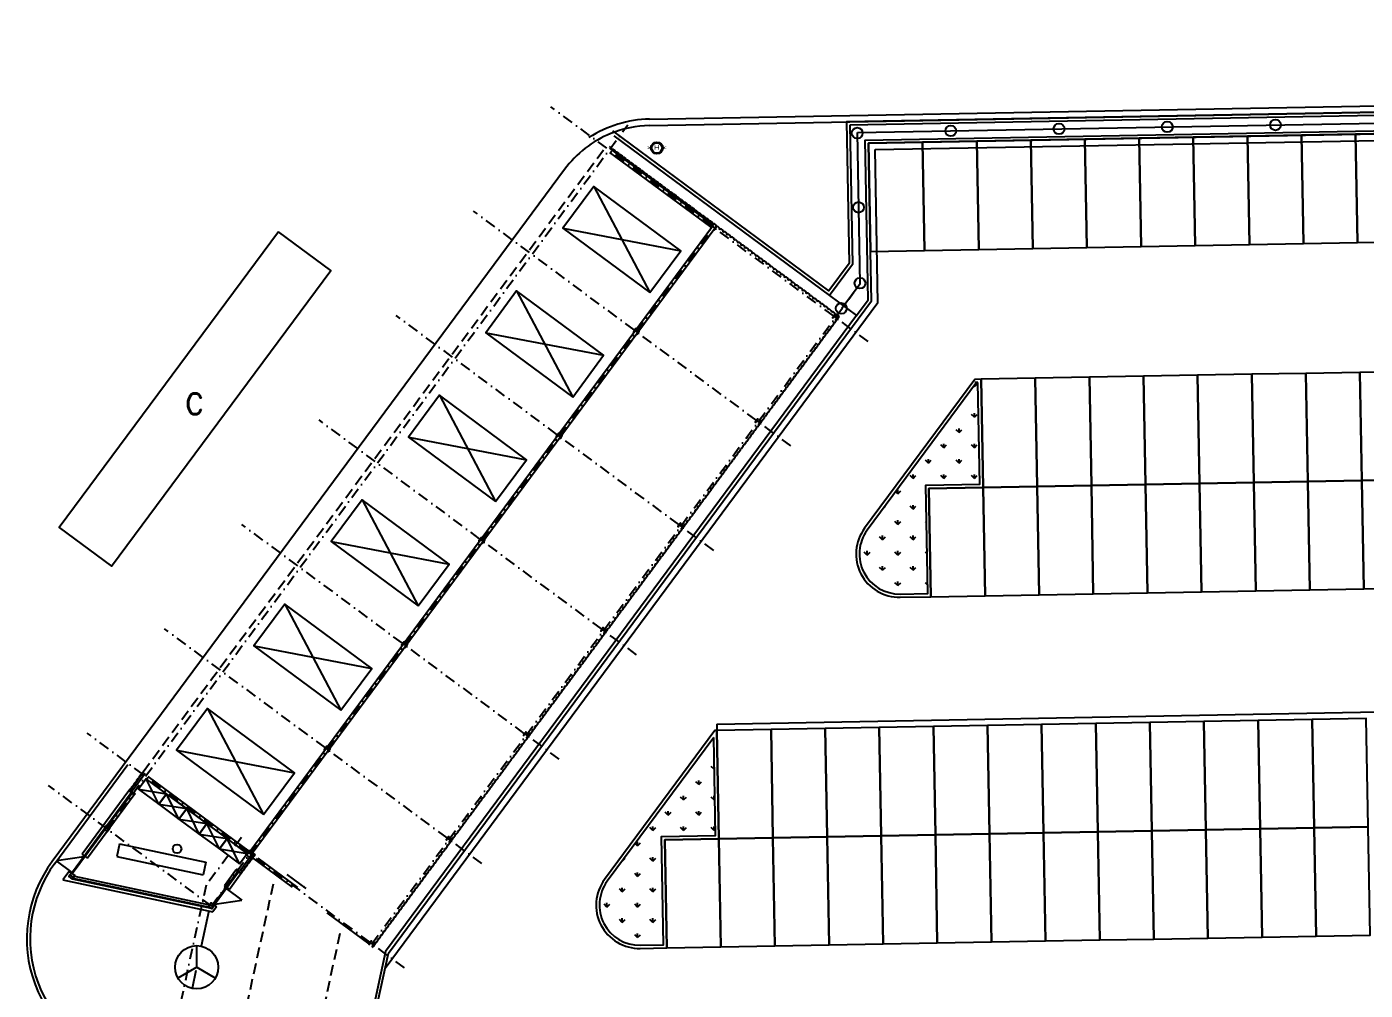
# Model space of a CAD drawing. Header units: millimetres. Extents: x 3476 to 38328, y 1439 to 26921.
# Drawn here: x 17006 to 23188, y 6243 to 10694 of the extents above; entities that cross this region are included whole.
import ezdxf

# ---------------------------------------------------------------- set-up
doc = ezdxf.new("R2010")
doc.units = ezdxf.units.MM
doc.header["$LTSCALE"] = 100
doc.header["$MEASUREMENT"] = 0
doc.linetypes.add('DASHDOT', pattern=[1, 0.5, -0.25, 0, -0.25])
doc.linetypes.add('DASHED', pattern=[0.75, 0.5, -0.25])
for name, color, linetype in [('--W-AFSLUITING', 5, 'CONTINUOUS'), ('--W-AS', 7, 'DASHDOT'), ('--W-BETON-Z', 4, 'CONTINUOUS'), ('--W-BORDUUR', 1, 'CONTINUOUS'), ('--W-FIGUUR-25', 5, 'CONTINUOUS'), ('--W-GOOT', 4, 'CONTINUOUS'), ('--W-GROEN-Z', 1, 'CONTINUOUS'), ('--W-GROEN-ZA', 1, 'CONTINUOUS'), ('--W-HYDRANT', 4, 'CONTINUOUS'), ('--W-MARKERING', 1, 'DASHED'), ('--W-PARKEERVAK', 2, 'CONTINUOUS'), ('--W-PORTIER', 7, 'CONTINUOUS'), ('--WE-GRONDK-BUITENV', 3, 'DASHDOT'), ('parkeervakken log hub', 2, 'CONTINUOUS')]:
    doc.layers.add(name, color=color, linetype=linetype)
doc.styles.add('romand', font='romand.shx')
pattern_1 = [(90, (-82915.385, 48275.82), (-70.71068, 70.71068), [18.75, -122.67136]), (45, (-82915.39, 48275.82), (-70.71068, 70.71068), [18.75, -81.25]), (135, (-82915.39, 48275.82), (-70.71068, -70.71068), [18.75, -81.25])]

msp = doc.modelspace()

# ---------------------------------------------------------------- hatches: boundary and pattern name
at = {"layer": '--W-GROEN-ZA'}
h = msp.add_hatch(dxfattribs=at)
h.set_pattern_fill('GRASS', color=256, scale=100, style=0)
h.set_pattern_definition(pattern_1)
edge = h.paths.add_edge_path()
edge.add_line((21399.46, 9050.15), (21392.64, 9050.02))
edge.add_line((21392.64, 9050.02), (20888.15, 8368.43))
edge.add_arc((21036.85, 8258.37), 185, 143.49223, 271.05)
edge.add_line((21040.24, 8073.4), (21167.28, 8075.73))
edge.add_line((21167.28, 8075.73), (21158.12, 8575.65))
edge.add_line((21158.12, 8575.65), (21408.08, 8580.23))
edge.add_line((21408.08, 8580.23), (21399.46, 9050.15))
h = msp.add_hatch(dxfattribs=at)
h.set_pattern_fill('GRASS', color=256, scale=100, style=0)
h.set_pattern_definition(pattern_1)
edge = h.paths.add_edge_path()
edge.add_line((20179.3, 7410.75), (19687.38, 6746.16))
edge.add_arc((19836.08, 6636.1), 185, 143.49223, 271.05)
edge.add_line((19839.47, 6451.13), (19946.81, 6453.09))
edge.add_line((19946.81, 6453.09), (19937.65, 6953.01))
edge.add_line((19937.65, 6953.01), (20187.61, 6957.59))
edge.add_line((20187.61, 6957.59), (20179.3, 7410.75))

# ---------------------------------------------------------------- linework, layer by layer
at = {"layer": '--W-AFSLUITING'}
for p, q in [((20843.2, 10205.15), (29929.45, 10371.68)), ((20856.01, 9506.64), (20843.2, 10205.15)), ((20856.01, 9506.64), (20771.21, 9392.07)), ((17846.64, 6609.56), (17811.89, 6446.74))]:
    msp.add_line(p, q, dxfattribs=at)
for centre in [(22773.78, 10240.53), (20842.01, 10202.97), (21274.03, 10213.05), (21773.95, 10222.21), (22273.87, 10231.37), (20848.06, 9859.76), (20854.7, 9509.33), (20768.18, 9393)]:
    msp.add_circle(centre, 25, dxfattribs=at)
at = {"layer": '--W-AS'}
for p, q in [((20892.79, 9239.69), (19426.85, 10324.43)), ((17376.54, 6989.97), (19781.91, 10240.64)), ((20535.9, 8757.38), (19069.95, 9842.12)), ((17858.86, 6633.07), (20178.67, 9768.12)), ((18600, 6457.86), (20826.93, 9467.37)), ((20179.01, 8275.06), (18713.06, 9359.8)), ((19822.11, 7792.75), (18356.17, 8877.49)), ((19465.22, 7310.43), (17999.27, 8395.18)), ((19108.33, 6828.12), (17642.38, 7912.86)), ((18751.43, 6345.8), (17285.49, 7430.55)), ((17858.86, 6633.07), (17107.04, 7189.39))]:
    msp.add_line(p, q, dxfattribs=at)
at = {"layer": '--W-BETON-Z'}
msp.add_lwpolyline([(19703.47, 10200.61, 0.1374233), (19490.44, 10035.11), (17123.98, 6837.93, 0.5442471), (17478.64, 5894.7), (18416.99, 5690.46, 0.4142136), (18535.97, 5766.9), (18677, 6414.82), (20907.45, 9428.25), (20903.27, 9656.16), (20894.11, 10156.08), (29642.64, 10316.42), (29651.8, 9816.5), (29728.24, 9817.9), (31151.85, 11741.25, 0.7435213), (31094.54, 11817.98, 0.1580312), (30122.3, 11058.95, -0.2257767), (29011.63, 10404.87), (20792.3, 10254.23), (20804.29, 9599.83), (20710.97, 9473.75), (19712.39, 10212.66)], format="xyb", dxfattribs=at)
for points in [[(21414.19, 9065.42), (21384.98, 9064.89), (20876.09, 8377.36, 0.6221896), (21040.51, 8058.41), (21182.55, 8061.01), (21173.39, 8560.92), (21423.35, 8565.51)], [(19675.33, 6755.08, 0.6221896), (19839.75, 6436.13), (19962.08, 6438.37), (19952.92, 6938.29), (20202.88, 6942.87), (20193.71, 7442.78), (20184.22, 7442.61)]]:
    msp.add_lwpolyline(points, format="xyb", close=True, dxfattribs=at)
at = {"layer": '--W-BORDUUR'}
for p, q in [((19717.66, 10190.1), (20714.12, 9452.79)), ((20838.7, 9360.58), (18663.03, 6421.15)), ((17136.04, 6829), (17473.64, 7285.12)), ((18663.03, 6421.15), (18521.32, 5770.09))]:
    msp.add_line(p, q, dxfattribs=at)
msp.add_arc((17606.25, 6480.97), 585, 143.49223, 257.720687, dxfattribs=at)
at = {"layer": '--W-FIGUUR-25'}
for p, q in [((19625.59, 9955.96), (19884.76, 9465.62)), ((19482.83, 9763.03), (20027.52, 9658.55)), ((19268.7, 9473.65), (19527.87, 8983.31)), ((19125.94, 9280.72), (19670.62, 9176.23)), ((18911.8, 8991.33), (19170.97, 8500.99)), ((18769.05, 8798.41), (19313.73, 8693.92)), ((18554.91, 8509.02), (18814.08, 8018.68)), ((18412.15, 8316.09), (18956.84, 8211.61)), ((18198.02, 8026.7), (18457.19, 7536.37)), ((18055.26, 7833.78), (18599.94, 7729.29)), ((17841.12, 7544.39), (18100.29, 7054.05)), ((17698.36, 7351.46), (18243.05, 7246.98)), ((17522.77, 7171.62), (17651.71, 7150.85)), ((17616.02, 7102.62), (17558.46, 7219.85)), ((17709.27, 7033.62), (17651.71, 7150.85)), ((17616.02, 7102.62), (17744.96, 7081.85)), ((17802.52, 6964.62), (17744.96, 7081.85)), ((17709.27, 7033.62), (17838.2, 7012.85)), ((17895.76, 6895.62), (17838.2, 7012.85)), ((17802.52, 6964.62), (17931.45, 6943.85)), ((17989.01, 6826.62), (17931.45, 6943.85)), ((17435.16, 6919.5), (17422.69, 6860.81)), ((17435.16, 6919.5), (17832.97, 6834.94)), ((17895.76, 6895.62), (18024.7, 6874.85)), ((17422.69, 6860.81), (17820.49, 6776.25)), ((17832.97, 6834.94), (17820.49, 6776.25)), ((18233.44, 6719), (18050.16, 6854.61)), ((18257.88, 6717.86), (18074.6, 6853.48)), ((18587.53, 6456.98), (18394.21, 6600.03)), ((17791.02, 6348.94), (17791.02, 6448.94)), ((17791.02, 6348.94), (17704.42, 6298.94)), ((17787.83, 6334), (17770.15, 6251.14)), ((17791.02, 6348.94), (17877.63, 6298.94))]:
    msp.add_line(p, q, dxfattribs=at)
for points in [[(19884.76, 9465.62), (20027.52, 9658.55), (19625.59, 9955.96), (19482.83, 9763.03)], [(19527.87, 8983.31), (19670.62, 9176.23), (19268.7, 9473.65), (19125.94, 9280.72)], [(19170.97, 8500.99), (19313.73, 8693.92), (18911.8, 8991.33), (18769.05, 8798.41)], [(18814.08, 8018.68), (18956.84, 8211.61), (18554.91, 8509.02), (18412.15, 8316.09)], [(18457.19, 7536.37), (18599.94, 7729.29), (18198.02, 8026.7), (18055.26, 7833.78)], [(18100.29, 7054.05), (18243.05, 7246.98), (17841.12, 7544.39), (17698.36, 7351.46)], [(17616.02, 7102.62), (17651.71, 7150.85), (17558.46, 7219.85), (17522.77, 7171.62)], [(17709.27, 7033.62), (17744.96, 7081.85), (17651.71, 7150.85), (17616.02, 7102.62)], [(17802.52, 6964.62), (17838.2, 7012.85), (17744.96, 7081.85), (17709.27, 7033.62)], [(17895.76, 6895.62), (17931.45, 6943.85), (17838.2, 7012.85), (17802.52, 6964.62)], [(17989.01, 6826.62), (18024.7, 6874.85), (17931.45, 6943.85), (17895.76, 6895.62)]]:
    msp.add_lwpolyline(points, close=True, dxfattribs=at)
for centre, radius in [((17700.17, 6896.56), 20), ((17791.02, 6348.94), 100)]:
    msp.add_circle(centre, radius, dxfattribs=at)
at = {"layer": '--W-GOOT'}
for p, q in [((19882.62, 10267.56), (29011.08, 10434.86)), ((19883.17, 10237.56), (29011.63, 10404.87)), ((20924.66, 10126.63), (29643.19, 10286.42)), ((20937.63, 9418.6), (20924.66, 10126.63)), ((20937.63, 9418.6), (18661.45, 6343.39)), ((20193.17, 7472.78), (24339.95, 7548.78)), ((20193.17, 7472.78), (20193.71, 7442.78))]:
    msp.add_line(p, q, dxfattribs=at)
for radius, end in [(530, 123.093167), (500, 112.193188)]:
    msp.add_arc((19892.33, 9737.65), radius, 91.05, end, dxfattribs=at)
at = {"layer": '--W-GROEN-Z'}
msp.add_line((21399.46, 9050.15), (21385.25, 9049.89), dxfattribs=at)
msp.add_lwpolyline([(20807.57, 10239.51), (20819.38, 9595.01), (20714.1, 9452.77), (20838.7, 9360.58), (20892.36, 9433.07), (20878.84, 10170.8), (29014.23, 10319.9), (29012.95, 10389.93)], close=True, dxfattribs=at)
for points in [[(21399.46, 9050.15), (21392.64, 9050.02), (20888.15, 8368.43, 0.6221896), (21040.24, 8073.4), (21167.28, 8075.73), (21158.12, 8575.65), (21408.08, 8580.23)], [(20179.3, 7410.75), (19687.38, 6746.16, 0.6221896), (19839.47, 6451.13), (19946.81, 6453.09), (19937.65, 6953.01), (20187.61, 6957.59)]]:
    msp.add_lwpolyline(points, format="xyb", close=True, dxfattribs=at)
at = {"layer": '--W-HYDRANT'}
for points, const_width in [([(19872.85, 10138.84), (19879.49, 10138.93), (19879.61, 10129.56), (19872.98, 10129.47)], 1.46), ([(19908.54, 10125.85), (19908.28, 10146.92)], 2.92), ([(19924.45, 10126.04), (19924.19, 10147.12)], 2.92), ([(19960.46, 10139.91), (19953.82, 10139.84), (19953.93, 10130.46), (19960.56, 10130.53)], 1.46), ([(19889.3, 10134.31), (19880.15, 10134.28)], 4.68), ([(19923.94, 10136.5), (19907.81, 10136.3)], 2.92), ([(19944.13, 10134.98), (19953.27, 10135.17)], 4.68)]:
    msp.add_lwpolyline(points, dxfattribs=dict(at, const_width=const_width))
for radius in [27.41, 25.68, 23.79]:
    msp.add_circle((19916.72, 10134.23), radius, dxfattribs=at)
at = {"layer": '--W-MARKERING'}
for p, q in [((17543.25, 7252.25), (19672.72, 10130.06)), ((18144.02, 6733.07), (17832.18, 5304.69)), ((18452.42, 6504.86), (18174.45, 5231.64))]:
    msp.add_line(p, q, dxfattribs=at)
at = {"layer": '--W-PARKEERVAK'}
for points in [[(23152.9, 9697.39), (23402.85, 9701.97), (23393.69, 10201.89), (23143.73, 10197.31)], [(20903.27, 9656.16), (21153.23, 9660.74), (21144.07, 10160.66), (20894.11, 10156.08)], [(21153.23, 9660.74), (21403.19, 9665.32), (21394.03, 10165.24), (21144.07, 10160.66)], [(21403.19, 9665.32), (21653.15, 9669.9), (21643.99, 10169.82), (21394.03, 10165.24)], [(21653.15, 9669.9), (21903.11, 9674.48), (21893.94, 10174.4), (21643.99, 10169.82)], [(21903.11, 9674.48), (22153.06, 9679.07), (22143.9, 10178.98), (21893.94, 10174.4)], [(22153.06, 9679.07), (22403.02, 9683.65), (22393.86, 10183.56), (22143.9, 10178.98)], [(22403.02, 9683.65), (22652.98, 9688.23), (22643.82, 10188.14), (22393.86, 10183.56)], [(22652.98, 9688.23), (22902.94, 9692.81), (22893.78, 10192.72), (22643.82, 10188.14)], [(22902.94, 9692.81), (23152.9, 9697.39), (23143.73, 10197.31), (22893.78, 10192.72)], [(22423.18, 8583.83), (22673.14, 8588.41), (22663.98, 9088.33), (22414.02, 9083.75)], [(22673.14, 8588.41), (22923.1, 8592.99), (22913.93, 9092.91), (22663.98, 9088.33)], [(22923.1, 8592.99), (23173.05, 8597.57), (23163.89, 9097.49), (22913.93, 9092.91)], [(23173.05, 8597.57), (23423.01, 8602.16), (23413.85, 9102.07), (23163.89, 9097.49)], [(21423.35, 8565.51), (21673.31, 8570.09), (21664.14, 9070), (21414.19, 9065.42)], [(21673.31, 8570.09), (21923.26, 8574.67), (21914.1, 9074.58), (21664.14, 9070)], [(21923.26, 8574.67), (22173.22, 8579.25), (22164.06, 9079.17), (21914.1, 9074.58)], [(22173.22, 8579.25), (22423.18, 8583.83), (22414.02, 9083.75), (22164.06, 9079.17)], [(22932.26, 8093.08), (23182.22, 8097.66), (23173.05, 8597.57), (22923.1, 8592.99)], [(23182.22, 8097.66), (23432.17, 8102.24), (23423.01, 8602.16), (23173.05, 8597.57)], [(21182.55, 8061.01), (21432.51, 8065.59), (21423.35, 8565.51), (21173.39, 8560.92)], [(21432.51, 8065.59), (21682.47, 8070.17), (21673.31, 8570.09), (21423.35, 8565.51)], [(21682.47, 8070.17), (21932.43, 8074.75), (21923.26, 8574.67), (21673.31, 8570.09)], [(21932.43, 8074.75), (22182.38, 8079.33), (22173.22, 8579.25), (21923.26, 8574.67)], [(22182.38, 8079.33), (22432.34, 8083.92), (22423.18, 8583.83), (22173.22, 8579.25)], [(22432.34, 8083.92), (22682.3, 8088.5), (22673.14, 8588.41), (22423.18, 8583.83)], [(22682.3, 8088.5), (22932.26, 8093.08), (22923.1, 8592.99), (22673.14, 8588.41)], [(22202.54, 6979.52), (22452.5, 6984.1), (22443.34, 7484.02), (22193.38, 7479.43)], [(22452.5, 6984.1), (22702.46, 6988.68), (22693.3, 7488.6), (22443.34, 7484.02)], [(22702.46, 6988.68), (22952.42, 6993.26), (22943.25, 7493.18), (22693.3, 7488.6)], [(22952.42, 6993.26), (23202.37, 6997.84), (23193.21, 7497.76), (22943.25, 7493.18)], [(20202.88, 6942.87), (20452.84, 6947.45), (20443.67, 7447.37), (20193.71, 7442.78)], [(20452.84, 6947.45), (20702.79, 6952.03), (20693.63, 7451.95), (20443.67, 7447.37)], [(20702.79, 6952.03), (20952.75, 6956.61), (20943.59, 7456.53), (20693.63, 7451.95)], [(20952.75, 6956.61), (21202.71, 6961.19), (21193.55, 7461.11), (20943.59, 7456.53)], [(21202.71, 6961.19), (21452.67, 6965.77), (21443.51, 7465.69), (21193.55, 7461.11)], [(21452.67, 6965.77), (21702.63, 6970.36), (21693.46, 7470.27), (21443.51, 7465.69)], [(21702.63, 6970.36), (21952.58, 6974.94), (21943.42, 7474.85), (21693.46, 7470.27)], [(21952.58, 6974.94), (22202.54, 6979.52), (22193.38, 7479.43), (21943.42, 7474.85)], [(22461.66, 6484.18), (22711.62, 6488.77), (22702.46, 6988.68), (22452.5, 6984.1)], [(22711.62, 6488.77), (22961.58, 6493.35), (22952.42, 6993.26), (22702.46, 6988.68)], [(22961.58, 6493.35), (23211.54, 6497.93), (23202.37, 6997.84), (22952.42, 6993.26)], [(19962.08, 6438.37), (20212.04, 6442.95), (20202.88, 6942.87), (19952.92, 6938.29)], [(20212.04, 6442.95), (20462, 6447.53), (20452.84, 6947.45), (20202.88, 6942.87)], [(20462, 6447.53), (20711.96, 6452.12), (20702.79, 6952.03), (20452.84, 6947.45)], [(20711.96, 6452.12), (20961.91, 6456.7), (20952.75, 6956.61), (20702.79, 6952.03)], [(20961.91, 6456.7), (21211.87, 6461.28), (21202.71, 6961.19), (20952.75, 6956.61)], [(21211.87, 6461.28), (21461.83, 6465.86), (21452.67, 6965.77), (21202.71, 6961.19)], [(21461.83, 6465.86), (21711.79, 6470.44), (21702.63, 6970.36), (21452.67, 6965.77)], [(21711.79, 6470.44), (21961.75, 6475.02), (21952.58, 6974.94), (21702.63, 6970.36)], [(21961.75, 6475.02), (22211.7, 6479.6), (22202.54, 6979.52), (21952.58, 6974.94)], [(22211.7, 6479.6), (22461.66, 6484.18), (22452.5, 6984.1), (22202.54, 6979.52)]]:
    msp.add_lwpolyline(points, close=True, dxfattribs=at)
at = {"layer": '--W-PORTIER'}
for p, q in [((20166.87, 9768.14), (19699.82, 10113.73)), ((20175.19, 9779.39), (19708.15, 10124.99)), ((18031.68, 6878.4), (20173.04, 9772.28)), ((18042.93, 6870.07), (20184.29, 9763.95)), ((20753.9, 9359.26), (20759.85, 9354.86)), ((20757.56, 9351.76), (20759.85, 9354.86)), ((20474.36, 8969.05), (20467.82, 8960.21)), ((20473.24, 8973.42), (20474.36, 8969.05)), ((20425.11, 8902.49), (20418.57, 8893.65)), ((20426.37, 8910.08), (20423.99, 8906.86)), ((20423.99, 8906.86), (20425.11, 8902.49)), ((20430.88, 8910.29), (20426.37, 8910.08)), ((20437.42, 8919.13), (20430.88, 8910.29)), ((20438.68, 8926.72), (20436.3, 8923.5)), ((20436.3, 8923.5), (20437.42, 8919.13)), ((20443.19, 8926.93), (20438.68, 8926.72)), ((20449.73, 8935.77), (20443.19, 8926.93)), ((20451, 8943.36), (20448.62, 8940.14)), ((20448.62, 8940.14), (20449.73, 8935.77)), ((20455.5, 8943.57), (20451, 8943.36)), ((20462.05, 8952.41), (20455.5, 8943.57)), ((20463.31, 8960), (20460.93, 8956.78)), ((20460.93, 8956.78), (20462.05, 8952.41)), ((20467.82, 8960.21), (20463.31, 8960)), ((20377.12, 8843.52), (20374.74, 8840.3)), ((20374.74, 8840.3), (20375.86, 8835.93)), ((20381.63, 8843.73), (20377.12, 8843.52)), ((20388.17, 8852.57), (20381.63, 8843.73)), ((20389.43, 8860.16), (20387.05, 8856.94)), ((20387.05, 8856.94), (20388.17, 8852.57)), ((20393.94, 8860.37), (20389.43, 8860.16)), ((20400.48, 8869.21), (20393.94, 8860.37)), ((20401.74, 8876.8), (20399.37, 8873.58)), ((20399.37, 8873.58), (20400.48, 8869.21)), ((20406.25, 8877.01), (20401.74, 8876.8)), ((20412.8, 8885.85), (20406.25, 8877.01)), ((20414.06, 8893.44), (20411.68, 8890.22)), ((20411.68, 8890.22), (20412.8, 8885.85)), ((20418.57, 8893.65), (20414.06, 8893.44)), ((20338.92, 8786.01), (20332.38, 8777.17)), ((20340.18, 8793.6), (20337.8, 8790.38)), ((20337.8, 8790.38), (20338.92, 8786.01)), ((20344.69, 8793.81), (20340.18, 8793.6)), ((20351.23, 8802.65), (20344.69, 8793.81)), ((20352.49, 8810.24), (20350.11, 8807.02)), ((20350.11, 8807.02), (20351.23, 8802.65)), ((20357, 8810.45), (20352.49, 8810.24)), ((20363.55, 8819.29), (20357, 8810.45)), ((20364.81, 8826.88), (20362.43, 8823.66)), ((20362.43, 8823.66), (20363.55, 8819.29)), ((20369.31, 8827.09), (20364.81, 8826.88)), ((20375.86, 8835.93), (20369.31, 8827.09)), ((20289.67, 8719.45), (20283.13, 8710.61)), ((20290.93, 8727.04), (20288.55, 8723.82)), ((20288.55, 8723.82), (20289.67, 8719.45)), ((20295.44, 8727.25), (20290.93, 8727.04)), ((20301.98, 8736.09), (20295.44, 8727.25)), ((20303.24, 8743.68), (20300.86, 8740.46)), ((20300.86, 8740.46), (20301.98, 8736.09)), ((20307.75, 8743.89), (20303.24, 8743.68)), ((20314.29, 8752.73), (20307.75, 8743.89)), ((20315.55, 8760.32), (20313.18, 8757.1)), ((20313.18, 8757.1), (20314.29, 8752.73)), ((20320.06, 8760.53), (20315.55, 8760.32)), ((20326.61, 8769.37), (20320.06, 8760.53)), ((20327.87, 8776.96), (20325.49, 8773.74)), ((20325.49, 8773.74), (20326.61, 8769.37)), ((20332.38, 8777.17), (20327.87, 8776.96)), ((20266.3, 8693.76), (20263.92, 8690.54)), ((20270.81, 8693.97), (20266.3, 8693.76)), ((20277.36, 8702.81), (20270.81, 8693.97)), ((20278.62, 8710.4), (20276.24, 8707.18)), ((20276.24, 8707.18), (20277.36, 8702.81)), ((20283.13, 8710.61), (20278.62, 8710.4)), ((17546.07, 7250.17), (17480.64, 7161.74)), ((17553.3, 7244.81), (17487.87, 7156.39)), ((18025.5, 6874.26), (17558.46, 7219.85)), ((18033.83, 6885.51), (17566.79, 7231.1)), ((17477.82, 7163.83), (17261.64, 6871.68)), ((17489.08, 7155.5), (17376.06, 7002.77)), ((17492.29, 7153.12), (17379.28, 7000.39)), ((17502.34, 7145.68), (17389.32, 6992.95)), ((17477.82, 7163.83), (17487.87, 7156.39)), ((17364.16, 6986.69), (17213.41, 6782.96)), ((17362.96, 6987.58), (17378.23, 6976.28)), ((17374.85, 7003.66), (17390.13, 6992.36)), ((17367.38, 6984.31), (17216.63, 6780.58)), ((17377.43, 6976.87), (17286.16, 6853.53)), ((17272.9, 6863.35), (17261.64, 6871.68)), ((17985.46, 6788.2), (18050.89, 6876.62)), ((17992.69, 6782.84), (18058.12, 6871.27)), ((18046.07, 6849.09), (18016.32, 6871.1)), ((18025.5, 6874.26), (18033.83, 6885.51)), ((18031.68, 6878.4), (18042.93, 6870.07)), ((18050.89, 6876.62), (18060.94, 6869.18)), ((17269.92, 6859.33), (17144.04, 6840.52)), ((17216.39, 6786.98), (17144.04, 6840.52)), ((17276.11, 6860.97), (17286.16, 6853.53)), ((17202.16, 6791.29), (17173.55, 6752.63)), ((17173.55, 6752.63), (17865.81, 6605.49)), ((17200.31, 6767.78), (17215.59, 6756.48)), ((17212.21, 6783.85), (17202.16, 6791.29)), ((17212.21, 6783.85), (17227.48, 6772.55)), ((17216.57, 6757.8), (17857.64, 6621.54)), ((17219.18, 6761.33), (17849.88, 6627.27)), ((17226.04, 6770.61), (17850.58, 6637.86)), ((17981.04, 6791.47), (17868.02, 6638.73)), ((17984.25, 6789.09), (17871.24, 6636.35)), ((17972.6, 6797.71), (17919.06, 6725.37)), ((17995.51, 6780.76), (17941.97, 6708.41)), ((17985.46, 6788.2), (17995.51, 6780.76)), ((18296.06, 6713.4), (18209.17, 6777.69)), ((17927.5, 6719.12), (17919.06, 6725.37)), ((17927.74, 6712.72), (18000.09, 6659.19)), ((17931.92, 6715.85), (17930.72, 6716.74)), ((17931.92, 6715.85), (17941.97, 6708.41)), ((17860.55, 6619.39), (17845.27, 6630.69)), ((17857.17, 6646.76), (17872.44, 6635.46)), ((17882.49, 6628.03), (17865.81, 6605.49)), ((17872.44, 6635.46), (17882.49, 6628.03)), ((17874.21, 6640.37), (18000.09, 6659.19)), ((18601.69, 6444.17), (18604.51, 6442.08)), ((18608.58, 6447.59), (18604.51, 6442.08))]:
    msp.add_line(p, q, dxfattribs=at)
for points in [[(19696.75, 10141.51), (19705.59, 10134.97), (19705.8, 10130.46), (19709.01, 10128.08), (19713.38, 10129.2), (19722.23, 10122.66), (19722.44, 10118.15), (19725.65, 10115.77), (19730.02, 10116.89), (19738.87, 10110.34), (19739.08, 10105.84), (19742.29, 10103.46), (19746.66, 10104.57), (19755.51, 10098.03), (19755.72, 10093.52), (19758.93, 10091.14), (19763.3, 10092.26), (19772.15, 10085.72), (19772.36, 10081.21), (19775.57, 10078.83), (19779.94, 10079.95), (19788.79, 10073.41), (19789, 10068.9), (19792.21, 10066.52), (19796.58, 10067.64), (19805.43, 10061.09), (19805.64, 10056.58), (19808.85, 10054.2), (19813.22, 10055.32), (19822.07, 10048.78), (19822.28, 10044.27), (19825.49, 10041.89), (19829.86, 10043.01), (19838.71, 10036.47), (19838.92, 10031.96), (19842.13, 10029.58), (19846.5, 10030.7), (19855.35, 10024.15), (19855.56, 10019.65), (19858.77, 10017.27), (19863.14, 10018.38), (19871.99, 10011.84), (19872.2, 10007.33), (19875.41, 10004.95), (19879.78, 10006.07), (19888.63, 9999.53), (19888.83, 9995.02), (19892.05, 9992.64), (19896.42, 9993.76), (19905.27, 9987.22), (19905.47, 9982.71), (19908.69, 9980.33), (19913.06, 9981.45), (19921.91, 9974.9), (19922.11, 9970.39), (19925.33, 9968.01), (19929.7, 9969.13), (19938.55, 9962.59), (19938.75, 9958.08), (19941.97, 9955.7), (19946.34, 9956.82), (19955.19, 9950.28), (19955.39, 9945.77), (19958.61, 9943.39), (19962.98, 9944.51), (19971.82, 9937.96), (19972.03, 9933.46), (19975.25, 9931.08), (19979.62, 9932.19), (19988.46, 9925.65), (19988.67, 9921.14), (19991.89, 9918.76), (19996.26, 9919.88), (20005.1, 9913.34), (20005.31, 9908.83), (20008.53, 9906.45), (20012.9, 9907.57), (20021.74, 9901.03), (20021.95, 9896.52), (20025.17, 9894.14), (20029.54, 9895.26), (20038.38, 9888.71), (20038.59, 9884.2), (20041.81, 9881.83), (20046.18, 9882.94), (20055.02, 9876.4), (20055.23, 9871.89), (20058.45, 9869.51), (20062.82, 9870.63), (20071.66, 9864.09), (20071.87, 9859.58), (20075.09, 9857.2), (20079.46, 9858.32), (20088.3, 9851.77), (20088.51, 9847.27), (20091.73, 9844.89), (20096.1, 9846), (20104.94, 9839.46), (20105.15, 9834.95), (20108.37, 9832.57), (20112.74, 9833.69), (20121.58, 9827.15), (20121.79, 9822.64), (20125.01, 9820.26), (20129.38, 9821.38), (20138.22, 9814.84), (20138.43, 9810.33), (20141.65, 9807.95), (20146.02, 9809.07), (20154.86, 9802.52), (20155.07, 9798.01), (20158.29, 9795.64), (20162.66, 9796.75), (20171.5, 9790.21), (20171.71, 9785.7), (20174.93, 9783.32), (20179.3, 9784.44), (20188.14, 9777.9), (20188.35, 9773.39), (20191.57, 9771.01), (20195.94, 9772.13), (20204.78, 9765.58), (20204.99, 9761.08), (20208.21, 9758.7), (20212.58, 9759.82), (20221.42, 9753.27), (20221.63, 9748.76), (20224.85, 9746.38), (20229.22, 9747.5), (20238.06, 9740.96), (20238.27, 9736.45), (20241.49, 9734.07), (20245.86, 9735.19), (20254.7, 9728.65), (20254.91, 9724.14), (20258.13, 9721.76), (20262.5, 9722.88), (20271.34, 9716.33), (20271.55, 9711.82), (20274.77, 9709.45), (20279.14, 9710.56), (20287.98, 9704.02), (20288.19, 9699.51), (20291.41, 9697.13), (20295.78, 9698.25), (20304.62, 9691.71), (20304.83, 9687.2), (20308.05, 9684.82), (20312.42, 9685.94), (20321.26, 9679.39), (20321.47, 9674.89), (20324.69, 9672.51), (20329.06, 9673.63), (20337.9, 9667.08), (20338.11, 9662.57), (20341.33, 9660.19), (20345.7, 9661.31), (20354.54, 9654.77), (20354.75, 9650.26), (20357.97, 9647.88), (20362.34, 9649), (20371.18, 9642.46), (20371.39, 9637.95), (20374.61, 9635.57), (20378.98, 9636.69), (20387.82, 9630.14), (20388.03, 9625.63), (20391.25, 9623.26), (20395.62, 9624.37), (20404.46, 9617.83), (20404.67, 9613.32), (20407.89, 9610.94), (20412.26, 9612.06), (20421.1, 9605.52), (20421.31, 9601.01), (20424.53, 9598.63), (20428.9, 9599.75), (20437.74, 9593.21), (20437.95, 9588.7), (20441.16, 9586.32), (20445.54, 9587.44), (20454.38, 9580.89), (20454.59, 9576.38), (20457.8, 9574), (20462.18, 9575.12), (20471.02, 9568.58), (20471.23, 9564.07), (20474.44, 9561.69), (20478.82, 9562.81), (20487.66, 9556.27), (20487.87, 9551.76), (20491.08, 9549.38), (20495.46, 9550.5), (20504.3, 9543.95), (20504.51, 9539.45), (20507.72, 9537.07), (20512.1, 9538.18), (20520.94, 9531.64), (20521.15, 9527.13), (20524.36, 9524.75), (20528.74, 9525.87), (20537.58, 9519.33), (20537.79, 9514.82), (20541, 9512.44), (20545.38, 9513.56), (20554.22, 9507.02), (20554.43, 9502.51), (20557.64, 9500.13), (20562.02, 9501.25), (20570.86, 9494.7), (20571.07, 9490.19), (20574.28, 9487.81), (20578.66, 9488.93), (20587.5, 9482.39), (20587.71, 9477.88), (20590.92, 9475.5), (20595.3, 9476.62), (20604.14, 9470.08), (20604.35, 9465.57), (20607.56, 9463.19), (20611.94, 9464.31), (20620.78, 9457.76), (20620.99, 9453.26), (20624.2, 9450.88), (20628.58, 9451.99), (20637.42, 9445.45), (20637.63, 9440.94), (20640.84, 9438.56), (20645.22, 9439.68), (20654.06, 9433.14), (20654.27, 9428.63), (20657.48, 9426.25), (20661.86, 9427.37), (20670.7, 9420.83), (20670.91, 9416.32), (20674.12, 9413.94), (20678.5, 9415.06), (20687.34, 9408.51), (20687.55, 9404), (20690.76, 9401.62), (20695.14, 9402.74), (20703.98, 9396.2), (20704.19, 9391.69), (20707.4, 9389.31), (20711.78, 9390.43), (20720.62, 9383.89), (20720.83, 9379.38), (20724.04, 9377), (20728.42, 9378.12), (20737.26, 9371.57), (20737.47, 9367.07), (20740.68, 9364.69), (20745.05, 9365.8), (20753.9, 9359.26), (20754.11, 9354.75), (20754.95, 9354.13)], [(20757.42, 9352.3), (20757.56, 9351.76), (20751.01, 9342.92), (20746.5, 9342.71), (20744.12, 9339.5), (20745.24, 9335.12), (20738.7, 9326.28), (20734.19, 9326.07), (20731.81, 9322.86), (20732.93, 9318.49), (20726.39, 9309.64), (20721.88, 9309.43), (20719.5, 9306.22), (20720.62, 9301.85), (20714.07, 9293), (20709.57, 9292.79), (20707.19, 9289.58), (20708.3, 9285.21), (20701.76, 9276.36), (20697.25, 9276.15), (20694.87, 9272.94), (20695.99, 9268.57), (20689.45, 9259.72), (20684.94, 9259.51), (20682.56, 9256.3), (20683.68, 9251.93), (20677.14, 9243.08), (20672.63, 9242.87), (20670.25, 9239.66), (20671.37, 9235.29), (20664.82, 9226.44), (20660.31, 9226.23), (20657.93, 9223.02), (20659.05, 9218.65), (20652.51, 9209.8), (20648, 9209.59), (20645.62, 9206.38), (20646.74, 9202.01), (20640.2, 9193.16), (20635.69, 9192.95), (20633.31, 9189.74), (20634.43, 9185.37), (20627.88, 9176.52), (20623.38, 9176.31), (20621, 9173.1), (20622.11, 9168.73), (20615.57, 9159.88), (20611.06, 9159.68), (20608.68, 9156.46), (20609.8, 9152.09), (20603.26, 9143.24), (20598.75, 9143.04), (20596.37, 9139.82), (20597.49, 9135.45), (20590.95, 9126.6), (20586.44, 9126.4), (20584.06, 9123.18), (20585.18, 9118.81), (20578.63, 9109.96), (20574.12, 9109.76), (20571.75, 9106.54), (20572.86, 9102.17), (20566.32, 9093.32), (20561.81, 9093.12), (20559.43, 9089.9), (20560.55, 9085.53), (20554.01, 9076.69), (20549.5, 9076.48), (20547.12, 9073.26), (20548.24, 9068.89), (20541.69, 9060.05), (20537.19, 9059.84), (20534.81, 9056.62), (20535.92, 9052.25), (20529.38, 9043.41), (20524.87, 9043.2), (20522.49, 9039.98), (20523.61, 9035.61), (20517.07, 9026.77), (20512.56, 9026.56), (20510.18, 9023.34), (20511.3, 9018.97), (20504.76, 9010.13), (20500.25, 9009.92), (20497.87, 9006.7), (20498.99, 9002.33), (20492.44, 8993.49), (20487.93, 8993.28), (20485.56, 8990.06), (20486.67, 8985.69), (20480.13, 8976.85), (20475.62, 8976.64), (20473.24, 8973.42)], [(20263.92, 8690.54), (20265.04, 8686.17), (20258.5, 8677.33), (20253.99, 8677.12), (20251.61, 8673.9), (20252.73, 8669.53), (20246.19, 8660.69), (20241.68, 8660.48), (20239.3, 8657.26), (20240.42, 8652.89), (20233.87, 8644.05), (20229.37, 8643.84), (20226.99, 8640.62), (20228.1, 8636.25), (20221.56, 8627.41), (20217.05, 8627.2), (20214.67, 8623.98), (20215.79, 8619.61), (20209.25, 8610.77), (20204.74, 8610.56), (20202.36, 8607.35), (20203.48, 8602.97), (20196.94, 8594.13), (20192.43, 8593.92), (20190.05, 8590.71), (20191.17, 8586.33), (20184.62, 8577.49), (20180.11, 8577.28), (20177.73, 8574.07), (20178.85, 8569.69), (20172.31, 8560.85), (20167.8, 8560.64), (20165.42, 8557.43), (20166.54, 8553.05), (20160, 8544.21), (20155.49, 8544), (20153.11, 8540.79), (20154.23, 8536.41), (20147.68, 8527.57), (20143.18, 8527.36), (20140.8, 8524.15), (20141.91, 8519.77), (20135.37, 8510.93), (20130.86, 8510.72), (20128.48, 8507.51), (20129.6, 8503.13), (20123.06, 8494.29), (20118.55, 8494.08), (20116.17, 8490.87), (20117.29, 8486.49), (20110.75, 8477.65), (20106.24, 8477.44), (20103.86, 8474.23), (20104.98, 8469.85), (20098.43, 8461.01), (20093.92, 8460.8), (20091.54, 8457.59), (20092.66, 8453.21), (20086.12, 8444.37), (20081.61, 8444.16), (20079.23, 8440.95), (20080.35, 8436.57), (20073.81, 8427.73), (20069.3, 8427.52), (20066.92, 8424.31), (20068.04, 8419.93), (20061.49, 8411.09), (20056.99, 8410.88), (20054.61, 8407.67), (20055.72, 8403.29), (20049.18, 8394.45), (20044.67, 8394.24), (20042.29, 8391.03), (20043.41, 8386.65), (20036.87, 8377.81), (20032.36, 8377.6), (20029.98, 8374.39), (20031.1, 8370.01), (20024.56, 8361.17), (20020.05, 8360.96), (20017.67, 8357.75), (20018.79, 8353.37), (20012.24, 8344.53), (20007.73, 8344.32), (20005.35, 8341.11), (20006.47, 8336.73), (19999.93, 8327.89), (19995.42, 8327.68), (19993.04, 8324.47), (19994.16, 8320.09), (19987.62, 8311.25), (19983.11, 8311.04), (19980.73, 8307.83), (19981.85, 8303.46), (19975.3, 8294.61), (19970.8, 8294.4), (19968.42, 8291.19), (19969.53, 8286.82), (19962.99, 8277.97), (19958.48, 8277.76), (19956.1, 8274.55), (19957.22, 8270.18), (19950.68, 8261.33), (19946.17, 8261.12), (19943.79, 8257.91), (19944.91, 8253.54), (19938.37, 8244.69), (19933.86, 8244.48), (19931.48, 8241.27), (19932.6, 8236.9), (19926.05, 8228.05), (19921.54, 8227.84), (19919.16, 8224.63), (19920.28, 8220.26), (19913.74, 8211.41), (19909.23, 8211.2), (19906.85, 8207.99), (19907.97, 8203.62), (19901.43, 8194.77), (19896.92, 8194.56), (19894.54, 8191.35), (19895.66, 8186.98), (19889.11, 8178.13), (19884.61, 8177.92), (19882.23, 8174.71), (19883.34, 8170.34), (19876.8, 8161.49), (19872.29, 8161.28), (19869.91, 8158.07), (19871.03, 8153.7), (19864.49, 8144.85), (19859.98, 8144.65), (19857.6, 8141.43), (19858.72, 8137.06), (19852.18, 8128.21), (19847.67, 8128.01), (19845.29, 8124.79), (19846.41, 8120.42), (19839.86, 8111.57), (19835.35, 8111.37), (19832.98, 8108.15), (19834.09, 8103.78), (19827.55, 8094.93), (19823.04, 8094.73), (19820.66, 8091.51), (19821.78, 8087.14), (19815.24, 8078.29), (19810.73, 8078.09), (19808.35, 8074.87), (19809.47, 8070.5), (19802.92, 8061.65), (19798.42, 8061.45), (19796.04, 8058.23), (19797.15, 8053.86), (19790.61, 8045.02), (19786.1, 8044.81), (19783.72, 8041.59), (19784.84, 8037.22), (19778.3, 8028.38), (19773.79, 8028.17), (19771.41, 8024.95), (19772.53, 8020.58), (19765.99, 8011.74), (19761.48, 8011.53), (19759.1, 8008.31), (19760.22, 8003.94), (19753.67, 7995.1), (19749.16, 7994.89), (19746.79, 7991.67), (19747.9, 7987.3), (19741.36, 7978.46), (19736.85, 7978.25), (19734.47, 7975.03), (19735.59, 7970.66), (19729.05, 7961.82), (19724.54, 7961.61), (19722.16, 7958.39), (19723.28, 7954.02), (19716.73, 7945.18), (19712.23, 7944.97), (19709.85, 7941.75), (19710.97, 7937.38), (19704.42, 7928.54), (19699.91, 7928.33), (19697.53, 7925.11), (19698.65, 7920.74), (19692.11, 7911.9), (19687.6, 7911.69), (19685.22, 7908.47), (19686.34, 7904.1), (19679.8, 7895.26), (19675.29, 7895.05), (19672.91, 7891.83), (19674.03, 7887.46), (19667.48, 7878.62), (19662.97, 7878.41), (19660.6, 7875.19), (19661.71, 7870.82), (19655.17, 7861.98), (19650.66, 7861.77), (19648.28, 7858.55), (19649.4, 7854.18), (19642.86, 7845.34), (19638.35, 7845.13), (19635.97, 7841.91), (19637.09, 7837.54), (19630.55, 7828.7), (19626.04, 7828.49), (19623.66, 7825.27), (19624.78, 7820.9), (19618.23, 7812.06), (19613.72, 7811.85), (19611.34, 7808.63), (19612.46, 7804.26), (19605.92, 7795.42), (19601.41, 7795.21), (19599.03, 7791.99), (19600.15, 7787.62), (19593.61, 7778.78), (19589.1, 7778.57), (19586.72, 7775.35), (19587.84, 7770.98), (19581.29, 7762.14), (19576.78, 7761.93), (19574.41, 7758.71), (19575.52, 7754.34), (19568.98, 7745.5), (19564.47, 7745.29), (19562.09, 7742.07), (19563.21, 7737.7), (19556.67, 7728.86), (19552.16, 7728.65), (19549.78, 7725.43), (19550.9, 7721.06), (19544.36, 7712.22), (19539.85, 7712.01), (19537.47, 7708.79), (19538.59, 7704.42), (19532.04, 7695.58), (19527.53, 7695.37), (19525.15, 7692.15), (19526.27, 7687.78), (19519.73, 7678.94), (19515.22, 7678.73), (19512.84, 7675.51), (19513.96, 7671.14), (19507.42, 7662.3), (19502.91, 7662.09), (19500.53, 7658.87), (19501.65, 7654.5), (19495.1, 7645.66), (19490.6, 7645.45), (19488.22, 7642.23), (19489.33, 7637.86), (19482.79, 7629.02), (19478.28, 7628.81), (19475.9, 7625.59), (19477.02, 7621.22), (19470.48, 7612.38), (19465.97, 7612.17), (19463.59, 7608.95), (19464.71, 7604.58), (19458.17, 7595.74), (19453.66, 7595.53), (19451.28, 7592.31), (19452.4, 7587.94), (19445.85, 7579.1), (19441.34, 7578.89), (19438.96, 7575.68), (19440.08, 7571.3), (19433.54, 7562.46), (19429.03, 7562.25), (19426.65, 7559.04), (19427.77, 7554.66), (19421.23, 7545.82), (19416.72, 7545.61), (19414.34, 7542.4), (19415.46, 7538.02), (19408.91, 7529.18), (19404.41, 7528.97), (19402.03, 7525.76), (19403.14, 7521.38), (19396.6, 7512.54), (19392.09, 7512.33), (19389.71, 7509.12), (19390.83, 7504.74), (19384.29, 7495.9), (19379.78, 7495.69), (19377.4, 7492.48), (19378.52, 7488.1), (19371.98, 7479.26), (19367.47, 7479.05), (19365.09, 7475.84), (19366.21, 7471.46), (19359.66, 7462.62), (19355.15, 7462.41), (19352.77, 7459.2), (19353.89, 7454.82), (19347.35, 7445.98), (19342.84, 7445.77), (19340.46, 7442.56), (19341.58, 7438.18), (19335.04, 7429.34), (19330.53, 7429.13), (19328.15, 7425.92), (19329.27, 7421.54), (19322.72, 7412.7), (19318.22, 7412.49), (19315.84, 7409.28), (19316.95, 7404.9), (19310.41, 7396.06), (19305.9, 7395.85), (19303.52, 7392.64), (19304.64, 7388.26), (19298.1, 7379.42), (19293.59, 7379.21), (19291.21, 7376), (19292.33, 7371.62), (19285.79, 7362.78), (19281.28, 7362.57), (19278.9, 7359.36), (19280.02, 7354.98), (19273.47, 7346.14), (19268.96, 7345.93), (19266.58, 7342.72), (19267.7, 7338.34), (19261.16, 7329.5), (19256.65, 7329.29), (19254.27, 7326.08), (19255.39, 7321.7), (19248.85, 7312.86), (19244.34, 7312.65), (19241.96, 7309.44), (19243.08, 7305.06), (19236.53, 7296.22), (19232.03, 7296.01), (19229.65, 7292.8), (19230.76, 7288.43), (19224.22, 7279.58), (19219.71, 7279.37), (19217.33, 7276.16), (19218.45, 7271.79), (19211.91, 7262.94), (19207.4, 7262.73), (19205.02, 7259.52), (19206.14, 7255.15), (19199.6, 7246.3), (19195.09, 7246.09), (19192.71, 7242.88), (19193.83, 7238.51), (19187.28, 7229.66), (19182.77, 7229.45), (19180.4, 7226.24), (19181.51, 7221.87), (19174.97, 7213.02), (19170.46, 7212.81), (19168.08, 7209.6), (19169.2, 7205.23), (19162.66, 7196.38), (19158.15, 7196.17), (19155.77, 7192.96), (19156.89, 7188.59), (19150.34, 7179.74), (19145.84, 7179.53), (19143.46, 7176.32), (19144.57, 7171.95), (19138.03, 7163.1), (19133.52, 7162.89), (19131.14, 7159.68), (19132.26, 7155.31), (19125.72, 7146.46), (19121.21, 7146.25), (19118.83, 7143.04), (19119.95, 7138.67), (19113.41, 7129.82), (19108.9, 7129.61), (19106.52, 7126.4), (19107.64, 7122.03), (19101.09, 7113.18), (19096.58, 7112.98), (19094.21, 7109.76), (19095.32, 7105.39), (19088.78, 7096.54), (19084.27, 7096.34), (19081.89, 7093.12), (19083.01, 7088.75), (19076.47, 7079.9), (19071.96, 7079.7), (19069.58, 7076.48), (19070.7, 7072.11), (19064.15, 7063.26), (19059.65, 7063.06), (19057.27, 7059.84), (19058.39, 7055.47), (19051.84, 7046.62), (19047.33, 7046.42), (19044.95, 7043.2), (19046.07, 7038.83), (19039.53, 7029.99), (19035.02, 7029.78), (19032.64, 7026.56), (19033.76, 7022.19), (19027.22, 7013.35), (19022.71, 7013.14), (19020.33, 7009.92), (19021.45, 7005.55), (19014.9, 6996.71), (19010.39, 6996.5), (19008.02, 6993.28), (19009.13, 6988.91), (19002.59, 6980.07), (18998.08, 6979.86), (18995.7, 6976.64), (18996.82, 6972.27), (18990.28, 6963.43), (18985.77, 6963.22), (18983.39, 6960), (18984.51, 6955.63), (18977.96, 6946.79), (18973.46, 6946.58), (18971.08, 6943.36), (18972.2, 6938.99), (18965.65, 6930.15), (18961.14, 6929.94), (18958.76, 6926.72), (18959.88, 6922.35), (18953.34, 6913.51), (18948.83, 6913.3), (18946.45, 6910.08), (18947.57, 6905.71), (18941.03, 6896.87), (18936.52, 6896.66), (18934.14, 6893.44), (18935.26, 6889.07), (18928.71, 6880.23), (18924.2, 6880.02), (18921.83, 6876.8), (18922.94, 6872.43), (18916.4, 6863.59), (18911.89, 6863.38), (18909.51, 6860.16), (18910.63, 6855.79), (18904.09, 6846.95), (18899.58, 6846.74), (18897.2, 6843.52), (18898.32, 6839.15), (18891.78, 6830.31), (18887.27, 6830.1), (18884.89, 6826.88), (18886.01, 6822.51), (18879.46, 6813.67), (18874.95, 6813.46), (18872.57, 6810.24), (18873.69, 6805.87), (18867.15, 6797.03), (18862.64, 6796.82), (18860.26, 6793.6), (18861.38, 6789.23), (18854.84, 6780.39), (18850.33, 6780.18), (18847.95, 6776.96), (18849.07, 6772.59), (18842.52, 6763.75), (18838.02, 6763.54), (18835.64, 6760.32), (18836.75, 6755.95), (18830.21, 6747.11), (18825.7, 6746.9), (18823.32, 6743.68), (18824.44, 6739.31), (18817.9, 6730.47), (18813.39, 6730.26), (18811.01, 6727.04), (18812.13, 6722.67), (18805.59, 6713.83), (18801.08, 6713.62), (18798.7, 6710.4), (18799.82, 6706.03), (18793.27, 6697.19), (18788.76, 6696.98), (18786.38, 6693.76), (18787.5, 6689.39), (18780.96, 6680.55), (18776.45, 6680.34), (18774.07, 6677.12), (18775.19, 6672.75), (18768.65, 6663.91), (18764.14, 6663.7), (18761.76, 6660.48), (18762.88, 6656.11), (18756.33, 6647.27), (18751.83, 6647.06), (18749.45, 6643.84), (18750.56, 6639.47), (18744.02, 6630.63), (18739.51, 6630.42), (18737.13, 6627.2), (18738.25, 6622.83), (18731.71, 6613.99), (18727.2, 6613.78), (18724.82, 6610.56), (18725.94, 6606.19), (18719.4, 6597.35), (18714.89, 6597.14), (18712.51, 6593.92), (18713.63, 6589.55), (18707.08, 6580.71), (18702.57, 6580.5), (18700.19, 6577.28), (18701.31, 6572.91), (18694.77, 6564.07), (18690.26, 6563.86), (18687.88, 6560.65), (18689, 6556.27), (18682.46, 6547.43), (18677.95, 6547.22), (18675.57, 6544.01), (18676.69, 6539.63), (18670.14, 6530.79), (18665.64, 6530.58), (18663.26, 6527.37), (18664.37, 6522.99), (18657.83, 6514.15), (18653.32, 6513.94), (18650.94, 6510.73), (18652.06, 6506.35), (18645.52, 6497.51), (18641.01, 6497.3), (18638.63, 6494.09), (18639.75, 6489.71), (18633.21, 6480.87), (18628.7, 6480.66), (18626.32, 6477.45), (18627.44, 6473.07), (18620.89, 6464.23), (18616.38, 6464.02), (18614, 6460.81), (18615.12, 6456.43), (18608.58, 6447.59), (18604.07, 6447.38), (18601.69, 6444.17)], [(17543.25, 7252.25), (17538.41, 7245.7), (17539.52, 7241.33), (17537.14, 7238.11), (17532.64, 7237.9), (17526.09, 7229.06), (17527.21, 7224.69), (17524.83, 7221.47), (17520.32, 7221.26), (17513.78, 7212.42), (17514.9, 7208.05), (17512.52, 7204.83), (17508.01, 7204.62), (17501.47, 7195.78), (17502.58, 7191.41), (17500.21, 7188.19), (17495.7, 7187.98), (17489.15, 7179.14), (17490.27, 7174.77), (17487.89, 7171.55), (17483.38, 7171.34), (17477.82, 7163.83)], [(18060.94, 6869.18), (18056.09, 6862.63), (18051.58, 6862.42), (18049.2, 6859.21), (18050.32, 6854.84), (18043.78, 6845.99), (18039.27, 6845.78), (18036.89, 6842.57), (18038.01, 6838.2), (18031.46, 6829.35), (18026.95, 6829.14), (18024.58, 6825.93), (18025.69, 6821.56), (18019.15, 6812.71), (18014.64, 6812.5), (18012.26, 6809.29), (18013.38, 6804.92), (18006.84, 6796.07), (18002.33, 6795.86), (17999.95, 6792.65), (18001.07, 6788.28), (17995.51, 6780.76)]]:
    msp.add_lwpolyline(points, dxfattribs=at)
for points in [[(20180.35, 9754.43), (20192.25, 9770.5), (20191.45, 9771.1), (20186.76, 9764.77, -0.4142135), (20184.24, 9764.39), (20173.47, 9772.36, -0.4142136), (20173.1, 9774.88), (20177.78, 9781.21), (20176.98, 9781.81), (20165.08, 9765.73), (20165.88, 9765.13), (20170.57, 9771.46, -0.4142136), (20173.09, 9771.84), (20183.86, 9763.87, -0.4142136), (20184.23, 9761.35), (20179.55, 9755.02)], [(20743.05, 9338.05), (20754.95, 9354.13), (20754.15, 9354.72), (20749.46, 9348.39, -0.4142135), (20746.94, 9348.02), (20736.17, 9355.99, -0.4142136), (20735.8, 9358.5), (20740.48, 9364.83), (20739.68, 9365.43), (20727.78, 9349.35), (20728.58, 9348.76), (20733.27, 9355.09, -0.4142136), (20735.79, 9355.46), (20746.56, 9347.49, -0.4142136), (20746.93, 9344.98), (20742.25, 9338.65)], [(19823.46, 9272.11), (19835.36, 9288.19), (19834.55, 9288.78), (19829.87, 9282.45, -0.4142135), (19827.35, 9282.08), (19816.58, 9290.05, -0.4142136), (19816.2, 9292.57), (19820.89, 9298.9), (19820.08, 9299.49), (19808.19, 9283.41), (19808.99, 9282.82), (19813.68, 9289.15, -0.4142136), (19816.19, 9289.53), (19826.96, 9281.56, -0.4142136), (19827.34, 9279.04), (19822.66, 9272.71)], [(20386.16, 8855.74), (20398.06, 8871.81), (20397.25, 8872.41), (20392.57, 8866.08, -0.4142135), (20390.05, 8865.7), (20379.28, 8873.67, -0.4142136), (20378.9, 8876.19), (20383.59, 8882.52), (20382.78, 8883.12), (20370.89, 8867.04), (20371.69, 8866.44), (20376.38, 8872.77, -0.4142136), (20378.89, 8873.15), (20389.66, 8865.18, -0.4142136), (20390.04, 8862.66), (20385.36, 8856.33)], [(19466.57, 8789.8), (19478.46, 8805.88), (19477.66, 8806.47), (19472.98, 8800.14, -0.4142135), (19470.46, 8799.76), (19459.69, 8807.73, -0.4142136), (19459.31, 8810.25), (19463.99, 8816.58), (19463.19, 8817.18), (19451.29, 8801.1), (19452.1, 8800.51), (19456.78, 8806.84, -0.4142136), (19459.3, 8807.21), (19470.07, 8799.24, -0.4142136), (19470.45, 8796.72), (19465.76, 8790.39)], [(20029.27, 8373.42), (20041.16, 8389.5), (20040.36, 8390.09), (20035.68, 8383.76, -0.4142135), (20033.16, 8383.39), (20022.39, 8391.36, -0.4142136), (20022.01, 8393.88), (20026.69, 8400.21), (20025.89, 8400.8), (20013.99, 8384.72), (20014.8, 8384.13), (20019.48, 8390.46, -0.4142136), (20022, 8390.84), (20032.77, 8382.87, -0.4142136), (20033.15, 8380.35), (20028.46, 8374.02)], [(19109.67, 8307.48), (19121.57, 8323.56), (19120.77, 8324.16), (19116.08, 8317.83, -0.4142135), (19113.56, 8317.45), (19102.79, 8325.42, -0.4142136), (19102.42, 8327.94), (19107.1, 8334.27), (19106.3, 8334.86), (19094.4, 8318.79), (19095.2, 8318.19), (19099.89, 8324.52, -0.4142136), (19102.41, 8324.9), (19113.18, 8316.93, -0.4142136), (19113.55, 8314.41), (19108.87, 8308.08)], [(19672.37, 7891.11), (19684.27, 7907.19), (19683.47, 7907.78), (19678.78, 7901.45, -0.4142135), (19676.26, 7901.07), (19665.49, 7909.04, -0.4142136), (19665.12, 7911.56), (19669.8, 7917.89), (19669, 7918.49), (19657.1, 7902.41), (19657.9, 7901.82), (19662.59, 7908.15, -0.4142136), (19665.11, 7908.52), (19675.88, 7900.55, -0.4142136), (19676.25, 7898.03), (19671.57, 7891.7)], [(18752.78, 7825.17), (18764.68, 7841.25), (18763.87, 7841.84), (18759.19, 7835.51, -0.4142135), (18756.67, 7835.14), (18745.9, 7843.11, -0.4142136), (18745.52, 7845.62), (18750.21, 7851.95), (18749.4, 7852.55), (18737.51, 7836.47), (18738.31, 7835.88), (18742.99, 7842.21, -0.4142136), (18745.51, 7842.58), (18756.28, 7834.61, -0.4142136), (18756.66, 7832.1), (18751.98, 7825.77)], [(19315.48, 7408.79), (19327.38, 7424.87), (19326.57, 7425.47), (19321.89, 7419.14, -0.4142135), (19319.37, 7418.76), (19308.6, 7426.73, -0.4142136), (19308.22, 7429.25), (19312.91, 7435.58), (19312.1, 7436.17), (19300.21, 7420.1), (19301.01, 7419.5), (19305.69, 7425.83, -0.4142136), (19308.21, 7426.21), (19318.98, 7418.24, -0.4142136), (19319.36, 7415.72), (19314.68, 7409.39)], [(18395.89, 7342.86), (18407.78, 7358.93), (18406.98, 7359.53), (18402.29, 7353.2, -0.4142135), (18399.78, 7352.82), (18389, 7360.79, -0.4142136), (18388.63, 7363.31), (18393.31, 7369.64), (18392.51, 7370.24), (18380.61, 7354.16), (18381.42, 7353.56), (18386.1, 7359.89, -0.4142136), (18388.62, 7360.27), (18399.39, 7352.3, -0.4142136), (18399.77, 7349.78), (18395.08, 7343.45)], [(17487.87, 7156.39), (17491.74, 7161.62), (17491.96, 7161.45, -0.3910206), (17492.1, 7160.71), (17489.83, 7157.07, 0.3910206), (17490.1, 7155.67), (17501, 7147.61, 0.3910206), (17502.42, 7147.76), (17505.24, 7151, -0.3910205), (17505.98, 7151.08), (17506.21, 7150.91), (17502.34, 7145.68)], [(17378.23, 6976.28), (17390.13, 6992.36), (17389.32, 6992.95), (17384.64, 6986.62, -0.4142135), (17382.12, 6986.24), (17371.35, 6994.21, -0.4142136), (17370.97, 6996.73), (17375.66, 7003.06), (17374.85, 7003.66), (17362.96, 6987.58), (17363.76, 6986.99), (17368.45, 6993.32, -0.4142136), (17370.96, 6993.69), (17381.74, 6985.72, -0.4142136), (17382.11, 6983.2), (17377.43, 6976.87)], [(18958.59, 6926.48), (18970.48, 6942.56), (18969.68, 6943.15), (18964.99, 6936.82, -0.4142135), (18962.48, 6936.45), (18951.7, 6944.42, -0.4142136), (18951.33, 6946.93), (18956.01, 6953.26), (18955.21, 6953.86), (18943.31, 6937.78), (18944.12, 6937.19), (18948.8, 6943.52, -0.4142136), (18951.32, 6943.89), (18962.09, 6935.92, -0.4142136), (18962.47, 6933.41), (18957.78, 6927.08)], [(18038.99, 6860.54), (18050.89, 6876.62), (18050.08, 6877.21), (18045.4, 6870.88, -0.4142135), (18042.88, 6870.51), (18032.11, 6878.48, -0.4142136), (18031.73, 6881), (18036.42, 6887.33), (18035.62, 6887.92), (18023.72, 6871.84), (18024.52, 6871.25), (18029.21, 6877.58, -0.4142136), (18031.72, 6877.96), (18042.5, 6869.98, -0.4142136), (18042.87, 6867.47), (18038.19, 6861.14)], [(17972.6, 6797.71), (17976.46, 6802.94), (17976.69, 6802.77, -0.3910206), (17976.83, 6802.04), (17974.56, 6798.39, 0.3910206), (17974.83, 6796.99), (17984.12, 6790.12, 0.3910206), (17985.54, 6790.27), (17988.36, 6793.51, -0.3910205), (17989.1, 6793.59), (17989.32, 6793.42), (17985.46, 6788.2)], [(17215.59, 6756.48), (17227.48, 6772.55), (17226.68, 6773.15), (17221.99, 6766.82, -0.4142135), (17219.48, 6766.44), (17208.7, 6774.41, -0.4142136), (17208.33, 6776.93), (17213.01, 6783.26), (17212.21, 6783.85), (17200.31, 6767.78), (17201.12, 6767.18), (17205.8, 6773.51, -0.4142136), (17208.32, 6773.89), (17219.09, 6765.92, -0.4142136), (17219.47, 6763.4), (17214.78, 6757.07)], [(17860.55, 6619.39), (17872.44, 6635.46), (17871.64, 6636.06), (17866.95, 6629.73, -0.4142135), (17864.44, 6629.35), (17853.66, 6637.32, -0.4142136), (17853.29, 6639.84), (17857.97, 6646.17), (17857.17, 6646.76), (17845.27, 6630.69), (17846.08, 6630.09), (17850.76, 6636.42, -0.4142136), (17853.28, 6636.8), (17864.05, 6628.83, -0.4142136), (17864.43, 6626.31), (17859.74, 6619.98)], [(18601.69, 6444.17), (18613.59, 6460.24), (18612.78, 6460.84), (18608.1, 6454.51, -0.4142135), (18605.58, 6454.13), (18594.81, 6462.1, -0.4142136), (18594.43, 6464.62), (18599.12, 6470.95), (18598.32, 6471.54), (18586.42, 6455.47), (18587.22, 6454.87), (18591.91, 6461.2, -0.4142136), (18594.42, 6461.58), (18605.2, 6453.61, -0.4142136), (18605.57, 6451.09), (18600.89, 6444.76)]]:
    msp.add_lwpolyline(points, format="xyb", close=True, dxfattribs=at)
msp.add_solid([(18289.02, 6726.02), (18281.93, 6716.44), (18296.06, 6713.4)], dxfattribs=at)
at = {"layer": '--WE-GRONDK-BUITENV'}
for p, q in [((17997.55, 6948.15), (17834.77, 6728.16)), ((17834.77, 6728.16), (17402.87, 4749.87))]:
    msp.add_line(p, q, dxfattribs=at)
at = {"layer": 'parkeervakken log hub'}
msp.add_lwpolyline([(18169.1, 9746.09), (17156.4, 8380.65), (17397.36, 8201.94), (18410.06, 9567.38)], close=True, dxfattribs=at)

# ---------------------------------------------------------------- texts
at = {"layer": 'parkeervakken log hub', "style": 'romand'}
msp.add_text('C', height=100, dxfattribs=at).set_placement((17735.92, 8902))

doc.saveas('drawing.dxf')
